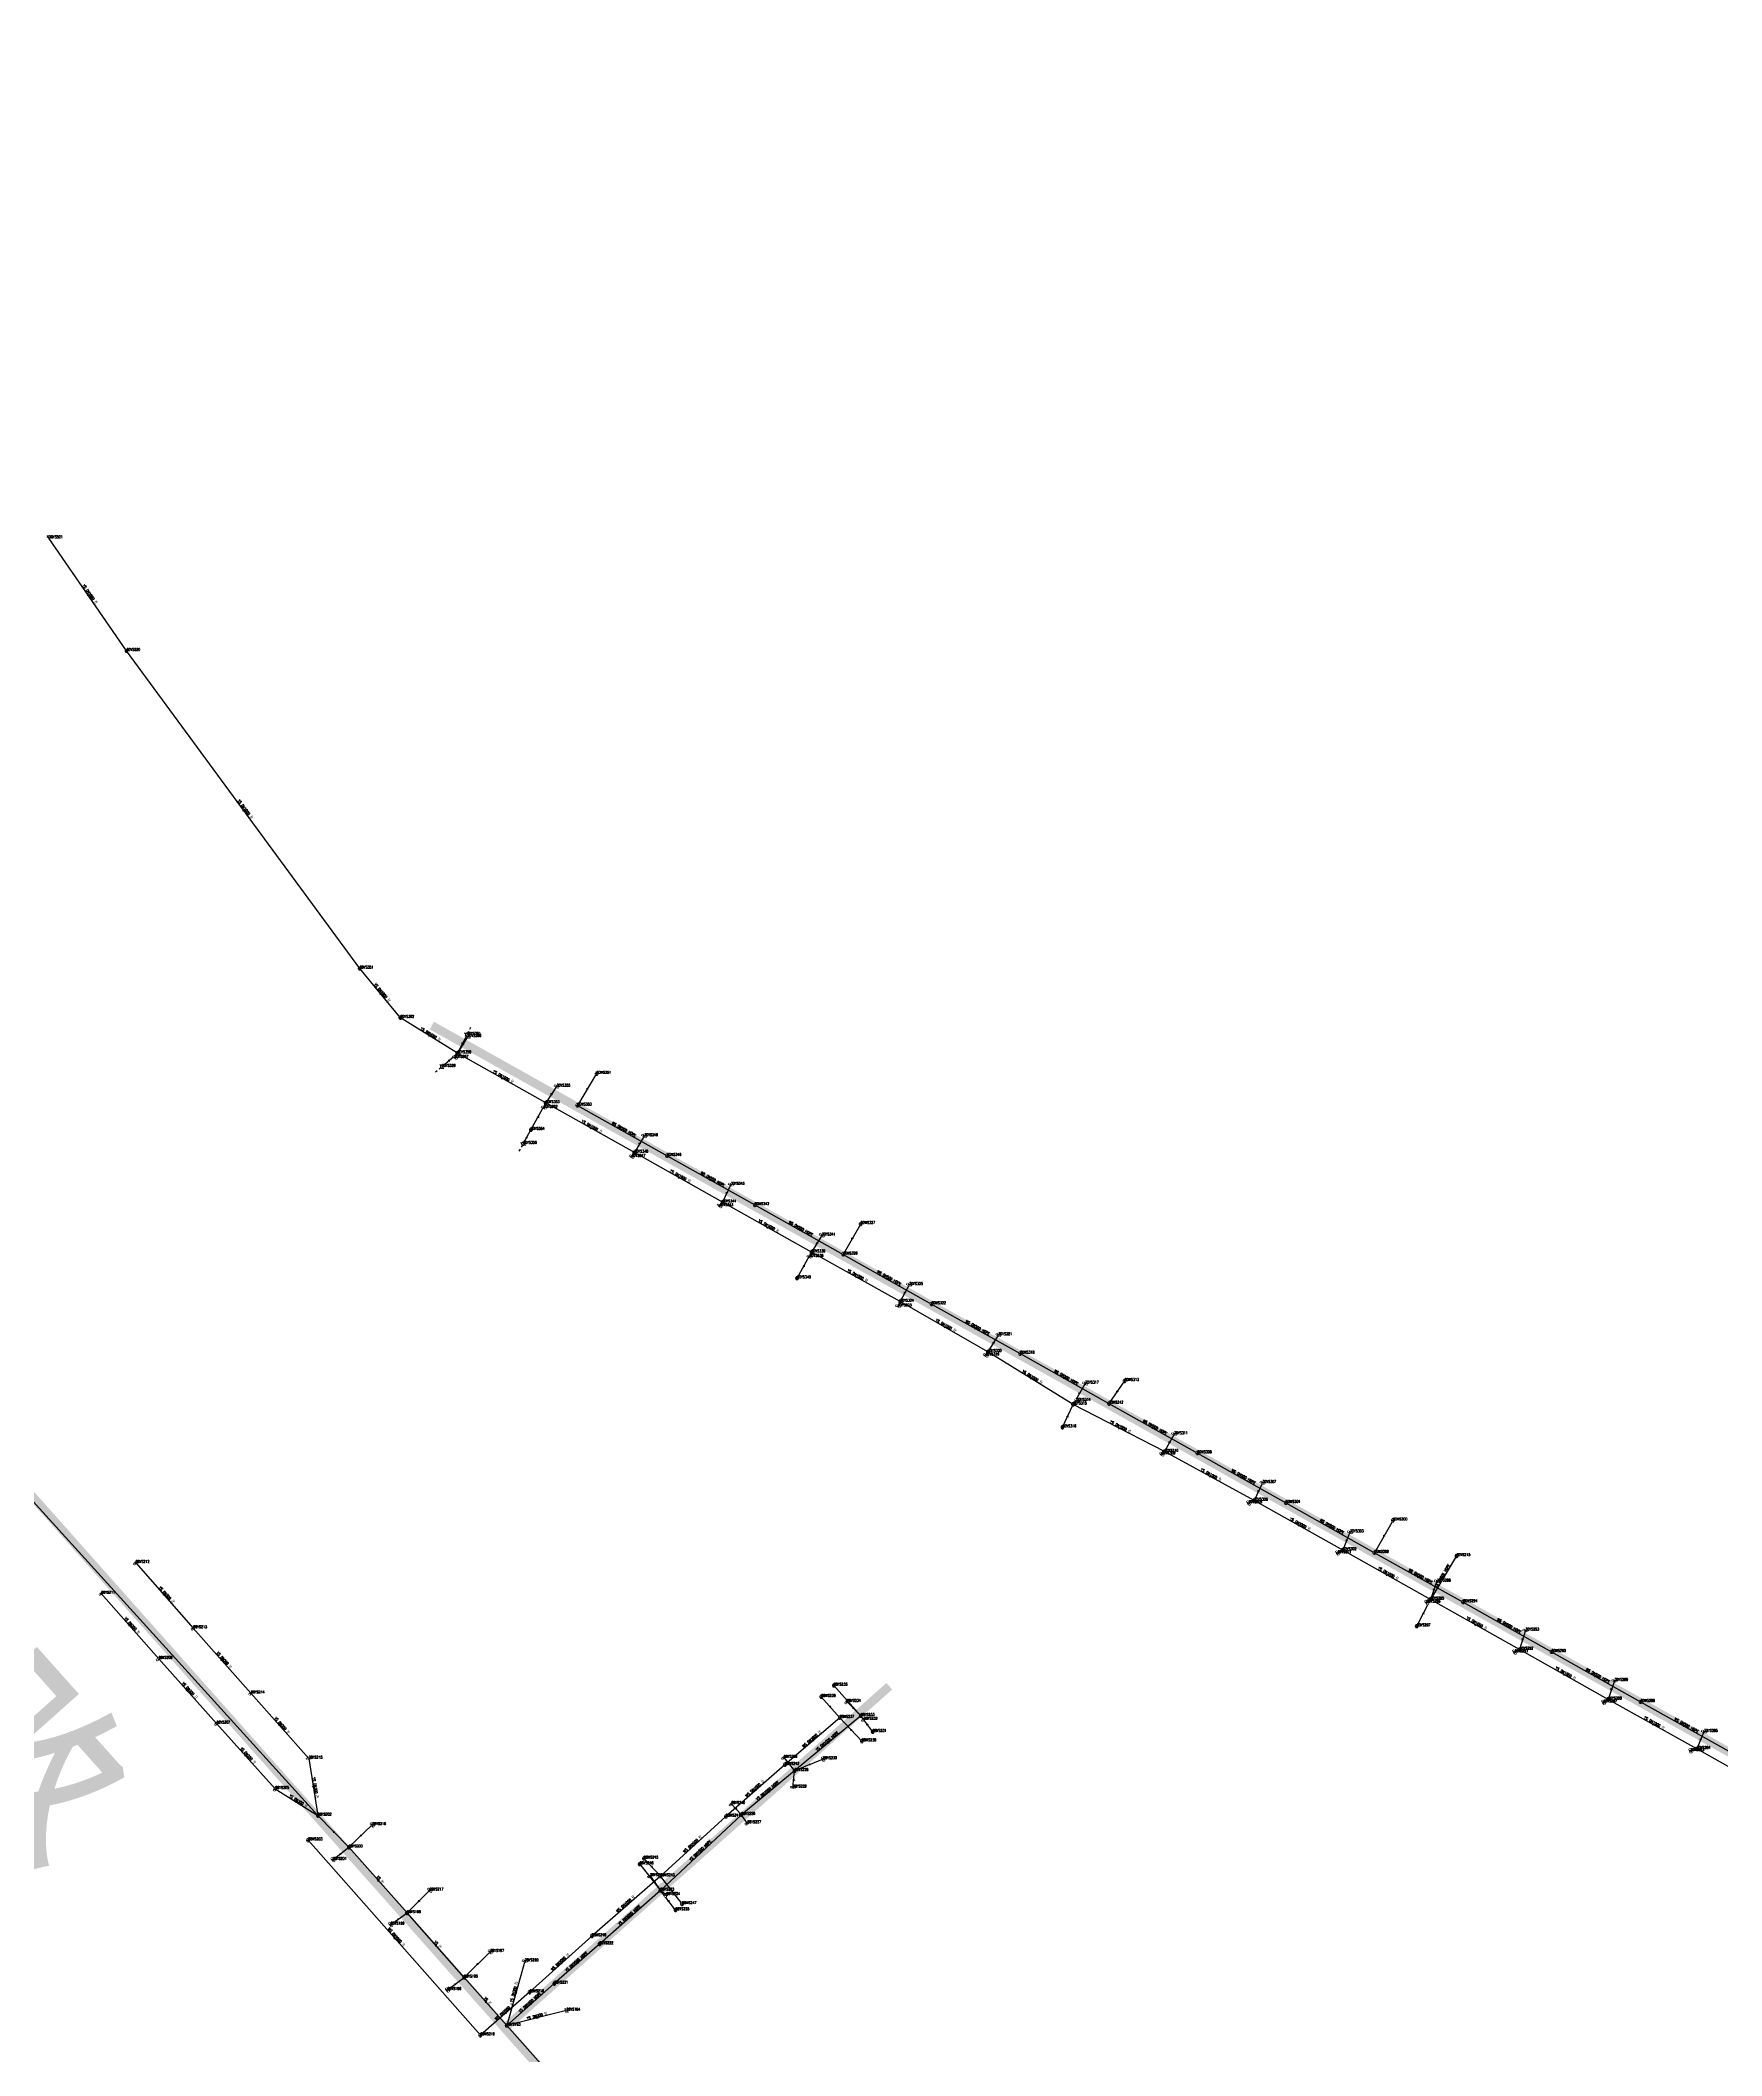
# Model space of a CAD drawing. Extents: x 78813 to 99477, y 2421021 to 2448125.
# Drawn here: x 81143 to 81723, y 2433521 to 2434216 of the extents above; entities that cross this region are included whole.
import ezdxf
from ezdxf.enums import TextEntityAlignment as Align

# ---------------------------------------------------------------- set-up
doc = ezdxf.new("R2010")
doc.units = 0
doc.set_wipeout_variables(frame=1)
doc.layers.get('0').update_dxf_attribs({"linetype": 'CONTINUOUS'})
for name, color, linetype in [('DX_WS', 16, 'CONTINUOUS'), ('DX_YS', 42, 'CONTINUOUS'), ('道路', 5, 'CONTINUOUS')]:
    doc.layers.add(name, color=color, linetype=linetype)
for name, color, linetype, true_color in [('WSLINE', 7, 'CONTINUOUS', 0x7f0000), ('YSANNEXE', 7, 'CONTINUOUS', 0xcc9900), ('YSLINE', 7, 'CONTINUOUS', 0xcc9900)]:
    doc.layers.add(name, color=color, linetype=linetype, true_color=true_color)
doc.layers.add('道路名称', color=7, linetype='CONTINUOUS', lineweight=0)
doc.styles.add('CcNameZT', font='txt.SHX', dxfattribs={"width": 0.8, "bigfont": 'HZTXT.SHX'})
doc.styles.get("Standard").update_dxf_attribs({"font": 'txt.shx', "bigfont": 'hztxt.shx'})
doc.styles.add('宋体0.7', font='', dxfattribs={"width": 0.7})
doc.styles.get('宋体0.7').set_extended_font_data('SimSun')

# ---------------------------------------------------------------- blocks, each defined once
blk = doc.blocks.new('PS污水井')
blk.add_lwpolyline([(1, 0), (1, 0.1), (1, 0.1), (1, 0.2), (1, 0.3), (0.9, 0.3), (0.9, 0.4), (0.9, 0.5), (0.8, 0.5), (0.8, 0.6), (0.8, 0.6), (0.7, 0.7), (0.7, 0.7), (0.6, 0.8), (0.6, 0.8), (0.5, 0.9), (0.4, 0.9), (0.4, 0.9), (0.3, 1), (0.2, 1), (0.2, 1), (0.1, 1), (0, 1), (0, 1), (-0.1, 1), (-0.2, 1), (-0.2, 1), (-0.3, 1), (-0.4, 0.9), (-0.4, 0.9), (-0.5, 0.9), (-0.6, 0.8), (-0.6, 0.8), (-0.7, 0.7), (-0.7, 0.7), (-0.8, 0.6), (-0.8, 0.6), (-0.8, 0.5), (-0.9, 0.5), (-0.9, 0.4), (-0.9, 0.3), (-1, 0.3), (-1, 0.2), (-1, 0.1), (-1, 0.1), (-1, 0), (-1, -0.1), (-1, -0.1), (-1, -0.2), (-1, -0.3), (-0.9, -0.3), (-0.9, -0.4), (-0.9, -0.5), (-0.8, -0.5), (-0.8, -0.6), (-0.8, -0.6), (-0.7, -0.7), (-0.7, -0.7), (-0.6, -0.8), (-0.6, -0.8), (-0.5, -0.9), (-0.4, -0.9), (-0.4, -0.9), (-0.3, -1), (-0.2, -1), (-0.2, -1), (-0.1, -1), (0, -1), (0, -1), (0.1, -1), (0.2, -1), (0.2, -1), (0.3, -1), (0.4, -0.9), (0.4, -0.9), (0.5, -0.9), (0.6, -0.8), (0.6, -0.8), (0.7, -0.7), (0.7, -0.7), (0.8, -0.6), (0.8, -0.6), (0.8, -0.5), (0.9, -0.5), (0.9, -0.4), (0.9, -0.3), (1, -0.3), (1, -0.2), (1, -0.1), (1, 0)], close=True)
blk.add_wipeout([(1, 0), (1, 0.1), (1, 0.1), (1, 0.2), (1, 0.3), (0.9, 0.3), (0.9, 0.4), (0.9, 0.5), (0.8, 0.5), (0.8, 0.6), (0.8, 0.6), (0.7, 0.7), (0.7, 0.7), (0.6, 0.8), (0.6, 0.8), (0.5, 0.9), (0.4, 0.9), (0.4, 0.9), (0.3, 1), (0.2, 1), (0.2, 1), (0.1, 1), (0, 1), (0, 1), (-0.1, 1), (-0.2, 1), (-0.2, 1), (-0.3, 1), (-0.4, 0.9), (-0.4, 0.9), (-0.5, 0.9), (-0.6, 0.8), (-0.6, 0.8), (-0.7, 0.7), (-0.7, 0.7), (-0.8, 0.6), (-0.8, 0.6), (-0.8, 0.5), (-0.9, 0.5), (-0.9, 0.4), (-0.9, 0.3), (-1, 0.3), (-1, 0.2), (-1, 0.1), (-1, 0.1), (-1, 0), (-1, -0.1), (-1, -0.1), (-1, -0.2), (-1, -0.3), (-0.9, -0.3), (-0.9, -0.4), (-0.9, -0.5), (-0.8, -0.5), (-0.8, -0.6), (-0.8, -0.6), (-0.7, -0.7), (-0.7, -0.7), (-0.6, -0.8), (-0.6, -0.8), (-0.5, -0.9), (-0.4, -0.9), (-0.4, -0.9), (-0.3, -1), (-0.2, -1), (-0.2, -1), (-0.1, -1), (0, -1), (0, -1), (0.1, -1), (0.2, -1), (0.2, -1), (0.3, -1), (0.4, -0.9), (0.4, -0.9), (0.5, -0.9), (0.6, -0.8), (0.6, -0.8), (0.7, -0.7), (0.7, -0.7), (0.8, -0.6), (0.8, -0.6), (0.8, -0.5), (0.9, -0.5), (0.9, -0.4), (0.9, -0.3), (1, -0.3), (1, -0.2), (1, -0.1)])
for p, q in [((-1, 0), (0, 0)), ((0, 1), (0, 0)), ((0, 0), (0, -1)), ((0, 0), (1, 0))]:
    blk.add_line(p, q)
blk = doc.blocks.new('LX')
for p, q in [((-0.866, 0.5), (0, 0)), ((0, 0), (-0.866, -0.5))]:
    blk.add_line(p, q)
blk = doc.blocks.new('PS出水口')
for points in [[(0, 0), (2, 0)], [(1.1, -0.9), (2, 0), (1.1, 0.9)]]:
    blk.add_lwpolyline(points)
blk = doc.blocks.new('PS雨水井')
blk.add_lwpolyline([(1, 0), (1, 0.1), (1, 0.1), (1, 0.2), (1, 0.3), (0.9, 0.3), (0.9, 0.4), (0.9, 0.5), (0.8, 0.5), (0.8, 0.6), (0.8, 0.6), (0.7, 0.7), (0.7, 0.7), (0.6, 0.8), (0.6, 0.8), (0.5, 0.9), (0.4, 0.9), (0.4, 0.9), (0.3, 1), (0.2, 1), (0.2, 1), (0.1, 1), (0, 1), (0, 1), (-0.1, 1), (-0.2, 1), (-0.2, 1), (-0.3, 1), (-0.4, 0.9), (-0.4, 0.9), (-0.5, 0.9), (-0.6, 0.8), (-0.6, 0.8), (-0.7, 0.7), (-0.7, 0.7), (-0.8, 0.6), (-0.8, 0.6), (-0.8, 0.5), (-0.9, 0.5), (-0.9, 0.4), (-0.9, 0.3), (-1, 0.3), (-1, 0.2), (-1, 0.1), (-1, 0.1), (-1, 0), (-1, -0.1), (-1, -0.1), (-1, -0.2), (-1, -0.3), (-0.9, -0.3), (-0.9, -0.4), (-0.9, -0.5), (-0.8, -0.5), (-0.8, -0.6), (-0.8, -0.6), (-0.7, -0.7), (-0.7, -0.7), (-0.6, -0.8), (-0.6, -0.8), (-0.5, -0.9), (-0.4, -0.9), (-0.4, -0.9), (-0.3, -1), (-0.2, -1), (-0.2, -1), (-0.1, -1), (0, -1), (0, -1), (0.1, -1), (0.2, -1), (0.2, -1), (0.3, -1), (0.4, -0.9), (0.4, -0.9), (0.5, -0.9), (0.6, -0.8), (0.6, -0.8), (0.7, -0.7), (0.7, -0.7), (0.8, -0.6), (0.8, -0.6), (0.8, -0.5), (0.9, -0.5), (0.9, -0.4), (0.9, -0.3), (1, -0.3), (1, -0.2), (1, -0.1), (1, 0)], close=True)
blk.add_wipeout([(1, 0), (1, 0.1), (1, 0.1), (1, 0.2), (1, 0.3), (0.9, 0.3), (0.9, 0.4), (0.9, 0.5), (0.8, 0.5), (0.8, 0.6), (0.8, 0.6), (0.7, 0.7), (0.7, 0.7), (0.6, 0.8), (0.6, 0.8), (0.5, 0.9), (0.4, 0.9), (0.4, 0.9), (0.3, 1), (0.2, 1), (0.2, 1), (0.1, 1), (0, 1), (0, 1), (-0.1, 1), (-0.2, 1), (-0.2, 1), (-0.3, 1), (-0.4, 0.9), (-0.4, 0.9), (-0.5, 0.9), (-0.6, 0.8), (-0.6, 0.8), (-0.7, 0.7), (-0.7, 0.7), (-0.8, 0.6), (-0.8, 0.6), (-0.8, 0.5), (-0.9, 0.5), (-0.9, 0.4), (-0.9, 0.3), (-1, 0.3), (-1, 0.2), (-1, 0.1), (-1, 0.1), (-1, 0), (-1, -0.1), (-1, -0.1), (-1, -0.2), (-1, -0.3), (-0.9, -0.3), (-0.9, -0.4), (-0.9, -0.5), (-0.8, -0.5), (-0.8, -0.6), (-0.8, -0.6), (-0.7, -0.7), (-0.7, -0.7), (-0.6, -0.8), (-0.6, -0.8), (-0.5, -0.9), (-0.4, -0.9), (-0.4, -0.9), (-0.3, -1), (-0.2, -1), (-0.2, -1), (-0.1, -1), (0, -1), (0, -1), (0.1, -1), (0.2, -1), (0.2, -1), (0.3, -1), (0.4, -0.9), (0.4, -0.9), (0.5, -0.9), (0.6, -0.8), (0.6, -0.8), (0.7, -0.7), (0.7, -0.7), (0.8, -0.6), (0.8, -0.6), (0.8, -0.5), (0.9, -0.5), (0.9, -0.4), (0.9, -0.3), (1, -0.3), (1, -0.2), (1, -0.1)])
for p, q in [((-1, 0), (0, 0)), ((-0.9, 0.5), (0, 0.5)), ((0, 1), (0, 0)), ((0, 0.5), (0.9, 0.5)), ((0, 0), (0, -1)), ((0, 0), (1, 0)), ((-0.9, -0.5), (0, -0.5)), ((0, -0.5), (0.9, -0.5))]:
    blk.add_line(p, q)
blk = doc.blocks.new('PS雨篦')
blk.add_lwpolyline([(-1.5, 0.5), (0, 0.5), (1.5, 0.5), (1.5, -0.5), (0, -0.5), (-1.5, -0.5)], close=True)
blk.add_wipeout([(-1.5, 0.5), (0, 0.5), (1.5, 0.5), (1.5, -0.5), (0, -0.5), (-1.5, -0.5)])
for p, q in [((-0.5, -0.5), (-0.5, 0.5)), ((0.5, -0.5), (0.5, 0.5))]:
    blk.add_line(p, q)
blk = doc.blocks.new('PS预留口')
blk.add_lwpolyline([(4.2, 0), (5.8, 0)])
blk.add_wipeout([(1, 0), (1, 0.1), (1, 0.1), (1, 0.2), (1, 0.3), (0.9, 0.3), (0.9, 0.4), (0.9, 0.5), (0.8, 0.5), (0.8, 0.6), (0.8, 0.6), (0.7, 0.7), (0.7, 0.7), (0.6, 0.8), (0.6, 0.8), (0.5, 0.9), (0.4, 0.9), (0.4, 0.9), (0.3, 1), (0.2, 1), (0.2, 1), (0.1, 1), (0, 1), (0, 1), (-0.1, 1), (-0.2, 1), (-0.2, 1), (-0.3, 1), (-0.4, 0.9), (-0.4, 0.9), (-0.5, 0.9), (-0.6, 0.8), (-0.6, 0.8), (-0.7, 0.7), (-0.7, 0.7), (-0.8, 0.6), (-0.8, 0.6), (-0.8, 0.5), (-0.9, 0.5), (-0.9, 0.4), (-0.9, 0.3), (-1, 0.3), (-1, 0.2), (-1, 0.1), (-1, 0.1), (-1, 0), (-1, -0.1), (-1, -0.1), (-1, -0.2), (-1, -0.3), (-0.9, -0.3), (-0.9, -0.4), (-0.9, -0.5), (-0.8, -0.5), (-0.8, -0.6), (-0.8, -0.6), (-0.7, -0.7), (-0.7, -0.7), (-0.6, -0.8), (-0.6, -0.8), (-0.5, -0.9), (-0.4, -0.9), (-0.4, -0.9), (-0.3, -1), (-0.2, -1), (-0.2, -1), (-0.1, -1), (0, -1), (0, -1), (0.1, -1), (0.2, -1), (0.2, -1), (0.3, -1), (0.4, -0.9), (0.4, -0.9), (0.5, -0.9), (0.6, -0.8), (0.6, -0.8), (0.7, -0.7), (0.7, -0.7), (0.8, -0.6), (0.8, -0.6), (0.8, -0.5), (0.9, -0.5), (0.9, -0.4), (0.9, -0.3), (1, -0.3), (1, -0.2), (1, -0.1)])
blk.add_line((1, 0), (2.6, 0))
blk.add_lwpolyline([(1, 0), (1, 0.1), (1, 0.1), (1, 0.2), (1, 0.3), (0.9, 0.3), (0.9, 0.4), (0.9, 0.5), (0.8, 0.5), (0.8, 0.6), (0.8, 0.6), (0.7, 0.7), (0.7, 0.7), (0.6, 0.8), (0.6, 0.8), (0.5, 0.9), (0.4, 0.9), (0.4, 0.9), (0.3, 1), (0.2, 1), (0.2, 1), (0.1, 1), (0, 1), (0, 1), (-0.1, 1), (-0.2, 1), (-0.2, 1), (-0.3, 1), (-0.4, 0.9), (-0.4, 0.9), (-0.5, 0.9), (-0.6, 0.8), (-0.6, 0.8), (-0.7, 0.7), (-0.7, 0.7), (-0.8, 0.6), (-0.8, 0.6), (-0.8, 0.5), (-0.9, 0.5), (-0.9, 0.4), (-0.9, 0.3), (-1, 0.3), (-1, 0.2), (-1, 0.1), (-1, 0.1), (-1, 0), (-1, -0.1), (-1, -0.1), (-1, -0.2), (-1, -0.3), (-0.9, -0.3), (-0.9, -0.4), (-0.9, -0.5), (-0.8, -0.5), (-0.8, -0.6), (-0.8, -0.6), (-0.7, -0.7), (-0.7, -0.7), (-0.6, -0.8), (-0.6, -0.8), (-0.5, -0.9), (-0.4, -0.9), (-0.4, -0.9), (-0.3, -1), (-0.2, -1), (-0.2, -1), (-0.1, -1), (0, -1), (0, -1), (0.1, -1), (0.2, -1), (0.2, -1), (0.3, -1), (0.4, -0.9), (0.4, -0.9), (0.5, -0.9), (0.6, -0.8), (0.6, -0.8), (0.7, -0.7), (0.7, -0.7), (0.8, -0.6), (0.8, -0.6), (0.8, -0.5), (0.9, -0.5), (0.9, -0.4), (0.9, -0.3), (1, -0.3), (1, -0.2), (1, -0.1), (1, 0)], close=True)
for points in [[(0, 1), (0, 2)], [(0, -2), (0, -1)]]:
    blk.add_lwpolyline(points)

msp = doc.modelspace()

# ---------------------------------------------------------------- linework, layer by layer
at = {"layer": 'WSLINE'}
for p, q in [((81334.82, 2433859.43), (81328.17, 2433848.48)), ((81328.17, 2433848.48), (81359.07, 2433831.15)), ((81359.07, 2433831.15), (81389.33, 2433814.16)), ((81389.33, 2433814.16), (81419.8, 2433797.14)), ((81425.84, 2433807.63), (81419.8, 2433797.14)), ((81419.8, 2433797.14), (81450.25, 2433780)), ((81450.25, 2433780), (81480.78, 2433762.93)), ((81480.78, 2433762.93), (81511.4, 2433745.68)), ((81516.78, 2433753.51), (81511.4, 2433745.68)), ((81511.4, 2433745.68), (81541.88, 2433728.62)), ((81541.88, 2433728.62), (81572.41, 2433711.49)), ((81572.41, 2433711.49), (81602.91, 2433694.28)), ((81609.31, 2433705.45), (81602.91, 2433694.28)), ((81602.91, 2433694.28), (81633.46, 2433677.26)), ((81633.46, 2433677.26), (81663.97, 2433660.09)), ((81663.97, 2433660.09), (81694.63, 2433642.87)), ((81412.26, 2433644.63), (81418.65, 2433637.4)), ((81694.63, 2433642.87), (81725.03, 2433625.85)), ((81418.65, 2433637.4), (81399.72, 2433621.2)), ((81426.22, 2433629.29), (81418.65, 2433637.4)), ((81399.72, 2433621.2), (81379.38, 2433603.33)), ((81379.38, 2433603.33), (81356.78, 2433582.78)), ((81294.75, 2433527.92), (81235.36, 2433595.16)), ((81351.09, 2433588.85), (81356.78, 2433582.78)), ((81356.78, 2433582.78), (81333.19, 2433562.13)), ((81364.25, 2433573.18), (81356.78, 2433582.78)), ((81333.19, 2433562.13), (81311.71, 2433542.75)), ((81311.71, 2433542.75), (81294.75, 2433527.92))]:
    msp.add_line(p, q, dxfattribs=at)
at = {"layer": 'YSLINE'}
for p, q in [((81172.77, 2434005.21), (81146.05, 2434044.05)), ((81253.16, 2433895.69), (81172.77, 2434005.21)), ((81267.18, 2433878.71), (81253.16, 2433895.69)), ((81286.8, 2433866.47), (81267.18, 2433878.71)), ((81290.15, 2433872.88), (81286.8, 2433866.47)), ((81290.32, 2433872.13), (81286.8, 2433866.47)), ((81281.47, 2433861.82), (81286.8, 2433866.47)), ((81285.93, 2433864.94), (81286.8, 2433866.47)), ((81317.28, 2433849.33), (81286.8, 2433866.47)), ((81320.98, 2433855), (81317.28, 2433849.33)), ((81312.15, 2433840.08), (81317.28, 2433849.33)), ((81316.61, 2433847.68), (81317.28, 2433849.33)), ((81309.45, 2433835.26), (81312.15, 2433840.08)), ((81351.21, 2433837.93), (81347.83, 2433832.21)), ((81346.86, 2433830.79), (81347.83, 2433832.21)), ((81238.73, 2433603.65), (81039.62, 2433823.13)), ((81381.09, 2433821.16), (81378.18, 2433815.08)), ((81377.17, 2433813.82), (81378.18, 2433815.08)), ((81412.43, 2433803.69), (81408.87, 2433797.85)), ((81403.88, 2433788.91), (81408.87, 2433797.85)), ((81408.22, 2433796.33), (81408.87, 2433797.85)), ((81442.52, 2433786.59), (81439.43, 2433780.84)), ((81438.68, 2433779.22), (81439.43, 2433780.84)), ((81473.25, 2433769.3), (81469.7, 2433763.5)), ((81468.88, 2433762.28), (81469.7, 2433763.5)), ((81503.15, 2433752.59), (81499.03, 2433745.39)), ((81495.38, 2433737.52), (81499.03, 2433745.39)), ((81500.36, 2433746.66), (81499.03, 2433745.39)), ((81533.84, 2433735.15), (81530.56, 2433729.12)), ((81529.59, 2433728.22), (81530.56, 2433729.12)), ((81564.32, 2433718.34), (81561.4, 2433712.26)), ((81559.49, 2433711.38), (81561.4, 2433712.26)), ((81594.48, 2433701.34), (81591.98, 2433695.19)), ((81590.19, 2433694.16), (81591.98, 2433695.19)), ((81175.94, 2433690.79), (81195.77, 2433668.28)), ((81164.05, 2433680.16), (81183.87, 2433657.74)), ((81617.5, 2433668.94), (81622.19, 2433678.2)), ((81620.9, 2433677.12), (81622.19, 2433678.2)), ((81624.46, 2433684.38), (81622.19, 2433678.2)), ((81195.77, 2433668.28), (81215.64, 2433645.8)), ((81654.94, 2433667.48), (81652.93, 2433660.87)), ((81183.87, 2433657.74), (81203.8, 2433635.39)), ((81651.21, 2433659.97), (81652.93, 2433660.87)), ((81685.62, 2433650.12), (81683.44, 2433643.72)), ((81215.64, 2433645.8), (81235.61, 2433623.29)), ((81681.88, 2433642.7), (81683.44, 2433643.72)), ((81426.89, 2433636.72), (81425.87, 2433638.04)), ((81203.8, 2433635.39), (81224.06, 2433612.85)), ((81716.49, 2433632.55), (81713.99, 2433626.65)), ((81235.61, 2433623.29), (81238.73, 2433603.65)), ((81711.82, 2433625.93), (81713.99, 2433626.65)), ((81744.4, 2433609.48), (81713.99, 2433626.65)), ((81224.06, 2433612.85), (81238.73, 2433603.65)), ((81386.74, 2433601.03), (81384.72, 2433603.93)), ((81257.47, 2433600.41), (81249.44, 2433592.71)), ((81243.92, 2433588.44), (81249.44, 2433592.71)), ((81269.47, 2433570.07), (81249.44, 2433592.71)), ((81277.26, 2433577.87), (81269.47, 2433570.07)), ((81358.8, 2433576.3), (81356.77, 2433577.86)), ((81263.83, 2433566.09), (81269.47, 2433570.07)), ((81289.14, 2433547.85), (81269.47, 2433570.07)), ((81298.15, 2433556.69), (81289.14, 2433547.85)), ((81283.4, 2433543.55), (81289.14, 2433547.85)), ((81324.43, 2433536.43), (81303.84, 2433531.27)), ((81327.31, 2433504.81), (81303.84, 2433531.27))]:
    msp.add_line(p, q, dxfattribs=at)

# ---------------------------------------------------------------- block references
at = {"layer": 'DX_WS', "yscale": 0.5, "zscale": 0.5}
for p, xscale, rotation in [((81331.5, 2433853.96), 0.499999999921607, 238.9234005642224), ((81343.62, 2433839.82), 0.5000000000228176, 330.5966477847776), ((81374.2, 2433822.65), 0.5000000000228176, 330.5966477847776), ((81404.57, 2433805.65), 0.5000000000228176, 330.5966477847776), ((81422.82, 2433802.38), 0.5000000000443101, 240.0693161619833), ((81435.02, 2433788.57), 0.5000000000228176, 330.5966477847776), ((81465.51, 2433771.47), 0.5000000000228176, 330.5966477847776), ((81496.09, 2433754.3), 0.5000000000228176, 330.5966477847776), ((81526.64, 2433737.15), 0.5000000000228176, 330.5966477847776), ((81557.15, 2433720.06), 0.5000000000228176, 330.5966477847776), ((81587.66, 2433702.89), 0.5000000000228176, 330.5966477847776), ((81606.11, 2433699.86), 0.5000000000443101, 240.0693161619833), ((81618.18, 2433685.77), 0.5000000000228176, 330.5966477847776), ((81648.71, 2433668.67), 0.5000000000228176, 330.5966477847776), ((81679.3, 2433651.48), 0.5000000000228176, 330.5966477847776), ((81409.18, 2433629.3), 0.4999999998764285, 220.5887511085065), ((81709.83, 2433634.36), 0.5000000000228176, 330.5966477847776), ((81389.55, 2433612.27), 0.5000000000164332, 221.1617089229225), ((81368.08, 2433593.06), 0.4999999999172562, 222.3076245014291), ((81360.52, 2433577.98), 0.5000000000862933, 127.7695883071966), ((81344.99, 2433572.46), 0.5000000000164332, 221.1617089229225), ((81265.06, 2433561.54), 0.4999999998822632, 131.207335097775), ((81322.45, 2433552.44), 0.4999999999172562, 222.3076245014291), ((81303.23, 2433535.33), 0.5000000000164332, 221.1617089229225)]:
    msp.add_blockref('LX', p, dxfattribs=dict(at, xscale=xscale, rotation=rotation))
at = {"layer": 'DX_YS', "xscale": 0.5000000000265901, "yscale": 0.5, "zscale": 0.5, "rotation": 124.5288047652653}
msp.add_blockref('PS出水口', (81146.05, 2434044.05, -0.05), dxfattribs=at)
at = {"layer": 'YSANNEXE', "yscale": 0.5, "zscale": 0.5}
for p, xscale, rotation in [((81159.41, 2434024.63), 0.5000000001079159, 124.3318415358589), ((81212.97, 2433950.45), 0.4999999998725446, 126.0507149390629), ((81260.17, 2433887.2), 0.4999999999982234, 129.4884616988445), ((81276.99, 2433872.59), 0.5000000000074893, 147.8231111431855), ((81302.04, 2433857.9), 0.4999999999104384, 150.687900137112), ((81332.55, 2433840.77), 0.4999999999104384, 150.687900137112), ((81363, 2433823.65), 0.4999999999104384, 150.687900137112), ((81393.52, 2433806.47), 0.4999999999104384, 150.687900137112), ((81424.15, 2433789.34), 0.4999999999104384, 150.687900137112), ((81454.56, 2433772.17), 0.5000000000581442, 150.1149423128738), ((81484.36, 2433754.44), 0.499999999923483, 148.396068952295), ((81514.79, 2433737.25), 0.5000000000921184, 152.9797312799838), ((81545.98, 2433720.69), 0.5000000000767706, 151.2608578973531), ((81576.69, 2433703.72), 0.4999999999104384, 150.687900137112), ((81607.09, 2433686.69), 0.4999999999104384, 150.687900137112), ((81185.85, 2433679.54), 0.4999999999667166, 311.1160827600074), ((81173.96, 2433668.95), 0.5000000001740614, 311.6890405344745), ((81637.56, 2433669.53), 0.4999999999104384, 150.687900137112), ((81205.71, 2433657.04), 0.5000000001740614, 311.6890405344745), ((81668.19, 2433652.3), 0.4999999999104384, 150.687900137112), ((81193.84, 2433646.56), 0.5000000001740614, 311.6890405344745), ((81225.62, 2433634.54), 0.5000000001740614, 311.6890405344745), ((81414.47, 2433628.55), 0.4999999999623967, 220.015793325307), ((81698.72, 2433635.18), 0.4999999999104384, 150.687900137112), ((81213.93, 2433624.12), 0.5000000001740614, 311.6890405344745), ((81407.97, 2433621.1), 0.4999999999349082, 202.2541016611084), ((81231.39, 2433608.25), 0.5000000001151351, 327.7318587926563), ((81237.17, 2433613.47), 0.4999999997878543, 279.0304462330674), ((81393.89, 2433611.5), 0.500000000011632, 219.4428355378872), ((81244.08, 2433598.18), 0.5000000001510304, 134.6450818393257), ((81370.75, 2433590.89), 0.5000000001499065, 222.8805823236734), ((81259.45, 2433581.39), 0.5000000001075615, 131.780292868972), ((81346.3, 2433568.61), 0.5000000000164332, 221.1617089229225), ((81279.3, 2433558.96), 0.5000000001075615, 131.780292868972), ((81328.03, 2433552.56), 0.5000000000164332, 221.1617089229225), ((81296.49, 2433539.56), 0.5000000001075615, 131.780292868972), ((81306.94, 2433542.36), 0.4999999999334011, 254.3932610367242), ((81314.14, 2433533.85), 0.4999999999692993, 194.2326925326172)]:
    msp.add_blockref('LX', p, dxfattribs=dict(at, xscale=xscale, rotation=rotation))

# ---------------------------------------------------------------- texts
at = {"layer": 'DX_WS', "style": 'CcNameZT', "width": 0.8}
for s, rotation, p in [(' WS DN500 HDPE', 330.7077, (81343.74, 2433840.03, 0.7)), (' WS DN500 HDPE', 330.68981, (81374.32, 2433822.87, 0.64)), (' WS DN500 HDPE', 330.81448, (81404.69, 2433805.87, 0.63)), (' WS DN500 HDPE', 330.62875, (81435.15, 2433788.79, 0.55)), (' WS DN500 HDPE', 330.78295, (81465.64, 2433771.68, 0.49)), (' WS DN500 HDPE', 330.6053, (81496.21, 2433754.52, 0.43)), (' WS DN500 HDPE', 330.77189, (81526.77, 2433737.37, 0.48)), (' WS DN500 HDPE', 330.70243, (81557.27, 2433720.28, 0.43)), (' WS DN500 HDPE', 330.56045, (81587.78, 2433703.1, 0.42)), (' WS DN500 HDPE', 330.87201, (81618.31, 2433685.99, 0.41)), (' WS DN500 HDPE', 330.63707, (81648.84, 2433668.89, 0.34)), (' WS DN500 HDPE', 330.68316, (81679.43, 2433651.7, 0.3)), (' WS DN500 HDPE', 330.75754, (81709.96, 2433634.58, 0.29)), (' WS DN1000 砼', 40.56115, (81409.02, 2433629.49, -0.08)), (' WS DN1000 砼', 41.30302, (81389.39, 2433612.45, -0.2)), (' WS DN1000 砼', 42.2776, (81367.91, 2433593.24, -0.1)), (' WS DN1000 砼', 41.19899, (81344.82, 2433572.65, -0.14)), (' WS DN1000 砼', 311.45088, (81265.24, 2433561.7, -0.35)), (' WS DN1000 砼', 42.04844, (81322.28, 2433552.63, -0.57)), (' WS DN1000 砼', 41.19262, (81303.06, 2433535.52, -0.28))]:
    msp.add_text(s, height=0.9, rotation=rotation, dxfattribs=at).set_placement(p, align=Align.CENTER)
at = {"layer": 'DX_YS', "width": 0.8}
msp.add_text('30YS521', height=0.9, dxfattribs=at).set_placement((81146.05, 2434044.05, -0.05))
at = {"layer": 'DX_YS', "style": 'CcNameZT', "width": 0.8}
for s, rotation, p in [(' YS DN1000 砼', 304.5288, (81159.62, 2434024.77, 0.36)), (' YS DN1000 砼', 306.27839, (81213.17, 2433950.6, 0.22)), (' YS DN1000 砼', 309.55635, (81260.37, 2433887.36, 0.33)), (' YS DN1000 砼', 328.04164, (81277.12, 2433872.8, 0.65)), (' YS DN1000 砼', 330.64144, (81302.16, 2433858.12, 0.58)), (' YS DN1000 砼', 330.73387, (81332.67, 2433840.99, 0.58)), (' YS DN1000 砼', 330.56487, (81363.13, 2433823.86, 0.66)), (' YS DN1000 砼', 330.6888, (81393.65, 2433806.68, 0.62)), (' YS DN1000 砼', 330.89782, (81424.27, 2433789.56, 0.67)), (' YS DN1000 砼', 330.19155, (81454.69, 2433772.39, 0.64)), (' YS DN1000 砼', 328.3019, (81484.49, 2433754.66, 0.67)), (' YS DN1000 砼', 332.71496, (81514.91, 2433737.48, 0.86)), (' YS DN1000 砼', 331.33385, (81546.1, 2433720.91, 0.82)), (' YS DN1000 砼', 330.82259, (81576.81, 2433703.94, 0.94)), (' YS DN1000 砼', 330.65431, (81607.21, 2433686.91, 0.94)), (' YS DN300 砼', 311.37673, (81186.04, 2433679.7, 5.88)), (' YS DN300 砼', 311.47848, (81174.15, 2433669.11, 5.51)), (' YS DN1000 砼', 330.58404, (81637.68, 2433669.75, 0.93)), (' YS DN300 砼', 311.47512, (81205.89, 2433657.21, 5.03)), (' YS DN1000 砼', 330.66686, (81668.31, 2433652.51, 1.01)), (' YS DN300 砼', 311.71631, (81194.02, 2433646.73, 4.76)), (' YS DN300 砼', 311.56601, (81225.81, 2433634.71, 4.49)), (' YS DN1000 砼', 330.79768, (81698.84, 2433635.4, 1.01)), (' YS DN300 砼', 311.95375, (81214.11, 2433624.29, 4.01)), (' YS DN300 砼', 279.0246, (81237.41, 2433613.51, 3.57)), (' YS DN1000 HDPE', 39.53285, (81393.74, 2433611.69, 0.6)), (' YS DN1000 HDPE', 43.00578, (81370.58, 2433591.08, 0.6)), (' YS 砼', 311.50035, (81259.64, 2433581.55, 0.59)), (' YS DN1000 HDPE', 41.4404, (81346.14, 2433568.8, 0.72)), (' YS 砼', 311.52739, (81279.49, 2433559.13, 0.6)), (' YS DN1000 HDPE', 41.1396, (81327.87, 2433552.74, 0.48)), (' YS DN300 砼', 74.38623, (81306.7, 2433542.42, 2.07)), (' YS 砼', 311.55776, (81296.68, 2433539.73, 0.6)), (' YS DN300 砼', 14.05916, (81314.08, 2433534.09, 2.09))]:
    msp.add_text(s, height=0.9, rotation=rotation, dxfattribs=at).set_placement(p, align=Align.CENTER)

# ---------------------------------------------------------------- next in the draw order: block references
at = {"layer": 'DX_WS', "xscale": 0.5, "yscale": 0.5, "zscale": 0.5}
for p in [(81334.82, 2433859.43, 0.67), (81328.17, 2433848.48, 0.7), (81359.07, 2433831.15, 0.64), (81389.33, 2433814.16, 0.63), (81425.84, 2433807.63, 0.61), (81419.8, 2433797.14, 0.55), (81450.25, 2433780, 0.49), (81480.78, 2433762.93, 0.43), (81516.78, 2433753.51, 0.35), (81511.4, 2433745.68, 0.48), (81541.88, 2433728.62, 0.43), (81572.41, 2433711.49, 0.42), (81609.31, 2433705.45, 0.44), (81602.91, 2433694.28, 0.41), (81633.46, 2433677.26, 0.34), (81663.97, 2433660.09, 0.31), (81412.26, 2433644.63, 0.34), (81694.63, 2433642.87, 0.29), (81418.65, 2433637.4, -0.08), (81426.22, 2433629.29, 0.46), (81399.72, 2433621.2, -0.2), (81379.38, 2433603.33, -0.1), (81235.36, 2433595.16, -0.64), (81351.09, 2433588.85, -0.07), (81356.78, 2433582.78, -0.14), (81364.25, 2433573.18, -0.19), (81333.19, 2433562.13, -0.57), (81311.71, 2433542.75, -0.28), (81294.75, 2433527.92, -0.35)]:
    msp.add_blockref('PS污水井', p, dxfattribs=at)
at = {"layer": 'DX_YS', "xscale": 0.5, "yscale": 0.5, "zscale": 0.5}
for p in [(81172.77, 2434005.21, 0.36), (81253.16, 2433895.69, 0.22), (81267.18, 2433878.71, 0.33), (81286.8, 2433866.47, 0.65), (81403.88, 2433788.91, 1.21), (81617.5, 2433668.94, 1.18), (81269.47, 2433570.07, 0.59)]:
    msp.add_blockref('PS雨水井', p, dxfattribs=at)
at = {"layer": 'DX_YS', "yscale": 0.5, "zscale": 0.5}
for name, p, xscale, rotation in [('PS雨篦', (81290.32, 2433872.13, 2.38), 0.4999999998837298, 148.1423142161396), ('PS雨篦', (81320.98, 2433855, 2.37), 0.4999999999499201, 146.8214883490886), ('PS预留口', (81309.45, 2433835.26, 0.75), 0.5000000000846585, 240.7048912981081), ('PS雨篦', (81175.94, 2433690.79, 5.88), 0.4999999999520918, 221.3767408918087), ('PS雨篦', (81164.05, 2433680.16, 5.51), 0.5000000000543612, 221.4784842512937), ('PS雨篦', (81195.77, 2433668.28, 5.03), 0.4999999999128865, 221.4751256732012), ('PS雨篦', (81183.87, 2433657.74, 4.76), 0.5000000001074906, 221.7163148517965), ('PS雨篦', (81215.64, 2433645.8, 4.48), 0.5000000000080719, 221.5660202068921), ('PS雨篦', (81203.8, 2433635.39, 4.01), 0.4999999999401677, 221.9537583858826), ('PS雨篦', (81235.61, 2433623.29, 3.57), 0.5000000000037882, 189.0246075840714), ('PS雨篦', (81224.06, 2433612.85, 3.21), 0.4999999998175267, 237.8873155276182), ('PS雨篦', (81257.47, 2433600.41, 2.13), 0.5000000000766022, 133.8420050160487), ('PS雨篦', (81243.92, 2433588.44, 2.04), 0.4999999999177148, 307.6596925728489), ('PS雨篦', (81277.26, 2433577.87, 1.96), 0.5000000000283513, 135.0367516144117), ('PS雨篦', (81263.83, 2433566.09, 1.93), 0.4999999999733649, 305.2722561220377), ('PS雨篦', (81298.15, 2433556.69, 2.04), 0.5000000001325362, 134.4637006894723), ('PS雨篦', (81283.4, 2433543.55, 2.13), 0.5000000000751705, 306.8507276923871), ('PS雨篦', (81324.43, 2433536.43, 2.09), 0.4999999998325307, 104.0591586402294)]:
    msp.add_blockref(name, p, dxfattribs=dict(at, xscale=xscale, rotation=rotation))

# ---------------------------------------------------------------- next in the draw order: linework, layer by layer
at = {"layer": 'YSLINE'}
for p, q in [((81347.83, 2433832.21), (81317.28, 2433849.33)), ((81378.18, 2433815.08), (81347.83, 2433832.21)), ((81408.87, 2433797.85), (81378.18, 2433815.08)), ((81439.43, 2433780.84), (81408.87, 2433797.85)), ((81469.7, 2433763.5), (81439.43, 2433780.84)), ((81499.03, 2433745.39), (81469.7, 2433763.5)), ((81530.56, 2433729.12), (81499.03, 2433745.39)), ((81561.4, 2433712.26), (81530.56, 2433729.12)), ((81591.98, 2433695.19), (81561.4, 2433712.26)), ((81622.19, 2433678.2), (81591.98, 2433695.19)), ((81631.22, 2433693.15), (81622.19, 2433678.2)), ((81652.93, 2433660.87), (81622.19, 2433678.2)), ((81683.44, 2433643.72), (81652.93, 2433660.87)), ((81416.57, 2433648.49), (81425.87, 2433638.04)), ((81421.12, 2433642.88), (81425.87, 2433638.04)), ((81713.99, 2433626.65), (81683.44, 2433643.72)), ((81425.87, 2433638.04), (81403.06, 2433619.06)), ((81429.99, 2433632.53), (81425.87, 2433638.04)), ((81399.28, 2433623.63), (81403.06, 2433619.06)), ((81412.88, 2433623.12), (81403.06, 2433619.06)), ((81403.06, 2433619.06), (81384.72, 2433603.93)), ((81402.48, 2433613.38), (81403.06, 2433619.06)), ((81249.44, 2433592.71), (81238.73, 2433603.65)), ((81384.72, 2433603.93), (81356.77, 2433577.86)), ((81381.24, 2433607.68), (81384.72, 2433603.93)), ((81349.66, 2433586.91), (81356.77, 2433577.86)), ((81353.24, 2433582.83), (81356.77, 2433577.86)), ((81356.77, 2433577.86), (81335.83, 2433559.37)), ((81362.04, 2433571.09), (81356.77, 2433577.86)), ((81310.04, 2433553.44), (81303.84, 2433531.27)), ((81335.83, 2433559.37), (81320.23, 2433545.74)), ((81303.84, 2433531.27), (81289.14, 2433547.85)), ((81320.23, 2433545.74), (81303.84, 2433531.27))]:
    msp.add_line(p, q, dxfattribs=at)

# ---------------------------------------------------------------- next in the draw order: block references
at = {"layer": 'DX_WS', "yscale": 0.5, "zscale": 0.5}
for p, xscale, rotation in [((81514.09, 2433749.59), 0.4999999998141109, 235.4856537845404), ((81415.46, 2433641.02), 0.5000000001740614, 311.6890405344745), ((81422.44, 2433633.35), 0.4999999998945014, 132.9262084811088), ((81353.94, 2433585.82), 0.4999999999174108, 313.4079139450869)]:
    msp.add_blockref('LX', p, dxfattribs=dict(at, xscale=xscale, rotation=rotation))
at = {"layer": 'DX_YS', "yscale": 0.5, "zscale": 0.5}
for name, p, xscale, rotation in [('PS预留口', (81290.15, 2433872.88, 1.17), 0.5000000001728605, 62.36137659906848), ('PS雨篦', (81285.93, 2433864.94, 2.42), 0.5000000000567846, 330.4320686659006)]:
    msp.add_blockref(name, p, dxfattribs=dict(at, xscale=xscale, rotation=rotation))
at = {"layer": 'DX_YS', "xscale": 0.5, "yscale": 0.5, "zscale": 0.5}
msp.add_blockref('PS雨水井', (81312.15, 2433840.08, 0.75), dxfattribs=at)
at = {"layer": 'YSANNEXE', "yscale": 0.5, "zscale": 0.5}
for p, xscale, rotation in [((81273.36, 2433573.97), 0.5000000001441505, 225.1724135036378), ((81266.65, 2433568.08), 0.4999999999741467, 35.52338329475418), ((81293.64, 2433552.27), 0.500000000074041, 224.5994556996546), ((81312.04, 2433538.51), 0.500000000053506, 221.734666722504)]:
    msp.add_blockref('LX', p, dxfattribs=dict(at, xscale=xscale, rotation=rotation))

# ---------------------------------------------------------------- next in the draw order: texts
at = {"layer": 'DX_WS', "style": 'CcNameZT', "width": 0.8}
for s, p in [('30WS351', (81334.82, 2433859.43, 0.67)), ('30WS350', (81328.17, 2433848.48, 0.7)), ('30WS346', (81359.07, 2433831.15, 0.64)), ('30WS342', (81389.33, 2433814.16, 0.63)), ('30WS327', (81425.84, 2433807.63, 0.61)), ('30WS326', (81419.8, 2433797.14, 0.55)), ('30WS322', (81450.25, 2433780, 0.49)), ('30WS318', (81480.78, 2433762.93, 0.43)), ('30WS313', (81516.78, 2433753.51, 0.35)), ('30WS312', (81511.4, 2433745.68, 0.48)), ('30WS308', (81541.88, 2433728.62, 0.43)), ('30WS304', (81572.41, 2433711.49, 0.42)), ('30WS300', (81609.31, 2433705.45, 0.44)), ('30WS299', (81602.91, 2433694.28, 0.41)), ('30WS294', (81633.46, 2433677.26, 0.34)), ('30WS290', (81663.97, 2433660.09, 0.31)), ('28WS236', (81412.26, 2433644.63, 0.34)), ('30WS286', (81694.63, 2433642.87, 0.29)), ('28WS237', (81418.65, 2433637.4, -0.08)), ('28WS238', (81426.22, 2433629.29, 0.46)), ('28WS242', (81399.72, 2433621.2, -0.2)), ('28WS241', (81379.38, 2433603.33, -0.1)), ('28WS203', (81235.36, 2433595.16, -0.64)), ('28WS245', (81351.09, 2433588.85, -0.07)), ('28WS243', (81356.78, 2433582.78, -0.14)), ('28WS247', (81364.25, 2433573.18, -0.19)), ('28WS248', (81333.19, 2433562.13, -0.57)), ('28WS218', (81311.71, 2433542.75, -0.28)), ('28WS219', (81294.75, 2433527.92, -0.35))]:
    msp.add_text(s, height=0.9, dxfattribs=at).set_placement(p)
at = {"layer": 'DX_YS', "width": 0.8}
for s, p in [('30YS520', (81172.77, 2434005.21, 0.36)), ('30YS351', (81253.16, 2433895.69, 0.22)), ('30YS362', (81267.18, 2433878.71, 0.33)), ('30YS355', (81320.98, 2433855, 2.37)), ('30YS340', (81403.88, 2433788.91, 1.21)), ('28YS212', (81175.94, 2433690.79, 5.88)), ('28YS211', (81164.05, 2433680.16, 5.51)), ('28YS213', (81195.77, 2433668.28, 5.03)), ('30YS297', (81617.5, 2433668.94, 1.18)), ('28YS209', (81183.87, 2433657.74, 4.76)), ('28YS214', (81215.64, 2433645.8, 4.48)), ('28YS207', (81203.8, 2433635.39, 4.01)), ('28YS215', (81235.61, 2433623.29, 3.57)), ('28YS205', (81224.06, 2433612.85, 3.21)), ('28YS216', (81257.47, 2433600.41, 2.13)), ('28YS217', (81277.26, 2433577.87, 1.96)), ('28YS199', (81263.83, 2433566.09, 1.93)), ('28YS198', (81269.47, 2433570.07, 0.59)), ('28YS197', (81298.15, 2433556.69, 2.04)), ('28YS194', (81324.43, 2433536.43, 2.09))]:
    msp.add_text(s, height=0.9, dxfattribs=at).set_placement(p)
at = {"layer": 'DX_YS', "style": 'CcNameZT', "width": 0.8}
msp.add_text(' YS DN1000 HDPE', height=0.9, rotation=41.44921, dxfattribs=at).set_placement((81311.87, 2433538.69, 0.77), align=Align.CENTER)
at = {"layer": '道路名称', "style": '宋体0.7', "width": 0.7}
msp.add_text('海工一路', height=70, rotation=311.75669, dxfattribs=at).set_placement((80973.67, 2433788.36), align=Align.MIDDLE_LEFT)

# ---------------------------------------------------------------- next in the draw order: block references
at = {"layer": 'DX_YS', "yscale": 0.5, "zscale": 0.5}
for name, p, xscale, rotation in [('PS预留口', (81281.47, 2433861.82, 1.25), 0.5000000000311569, 221.0914557117512), ('PS雨篦', (81351.21, 2433837.93, 2.33), 0.5000000000861712, 149.4076066355225), ('PS雨篦', (81381.09, 2433821.16, 2.32), 0.4999999999278098, 154.4230367904742), ('PS雨篦', (81412.43, 2433803.69, 2.39), 0.4999999999624317, 148.6713071385127), ('PS雨篦', (81442.52, 2433786.59, 2.24), 0.5000000000247058, 151.7545346729205), ('PS雨篦', (81473.25, 2433769.3, 2.32), 0.5000000000015526, 148.5061567161453), ('PS雨篦', (81503.15, 2433752.59, 2.38), 0.4999999998961439, 150.2474128433473), ('PS雨篦', (81533.84, 2433735.15, 2.45), 0.5000000000628877, 151.4362008255047), ('PS雨篦', (81564.32, 2433718.34, 2.38), 0.4999999999110163, 154.3470434034613), ('PS雨篦', (81594.48, 2433701.34, 2.45), 0.4999999999511378, 157.9327484723355), ('PS雨篦', (81624.46, 2433684.38, 2.41), 0.5000000000714165, 159.8190044899444), ('PS雨篦', (81654.94, 2433667.48, 2.37), 0.4999999999719013, 163.1093841039887), ('PS雨篦', (81685.62, 2433650.12, 2.41), 0.500000000047465, 161.2004563243616), ('PS雨篦', (81421.12, 2433642.88, 2.1), 0.4999999998826815, 224.4142717587346), ('PS雨篦', (81716.49, 2433632.55, 2.4), 0.5000000000891704, 157.0970119587566), ('PS雨篦', (81412.88, 2433623.12, 2.15), 0.4999999999169986, 112.4643145603323), ('PS雨篦', (81402.48, 2433613.38, 2.17), 0.4999999999772359, 354.0818180060943), ('PS雨篦', (81353.24, 2433582.83, 2.14), 0.5000000000463936, 215.3958028293084), ('PS雨篦', (81310.04, 2433553.44, 2.07), 0.5000000000298511, 164.3862266013969)]:
    msp.add_blockref(name, p, dxfattribs=dict(at, xscale=xscale, rotation=rotation))
at = {"layer": 'DX_YS', "xscale": 0.5, "yscale": 0.5, "zscale": 0.5}
for p in [(81317.28, 2433849.33, 0.58), (81347.83, 2433832.21, 0.58), (81378.18, 2433815.08, 0.66), (81408.87, 2433797.85, 0.62), (81439.43, 2433780.84, 0.67), (81469.7, 2433763.5, 0.64), (81499.03, 2433745.39, 0.67), (81495.38, 2433737.52, 1.27), (81530.56, 2433729.12, 0.86), (81561.4, 2433712.26, 0.82), (81591.98, 2433695.19, 0.94), (81631.22, 2433693.15, 1.24), (81622.19, 2433678.2, 0.94), (81652.93, 2433660.87, 0.93), (81416.57, 2433648.49, 1.1), (81683.44, 2433643.72, 1.01), (81425.87, 2433638.04, 0.58), (81429.99, 2433632.53, 1.07), (81713.99, 2433626.65, 1.01), (81403.06, 2433619.06, 0.6), (81238.73, 2433603.65, 0.81), (81384.72, 2433603.93, 0.6), (81249.44, 2433592.71, 0.62), (81356.77, 2433577.86, 0.72), (81362.04, 2433571.09, 1.31), (81335.83, 2433559.37, 0.48), (81289.14, 2433547.85, 0.6), (81320.23, 2433545.74, 0.77), (81303.84, 2433531.27, 0.6)]:
    msp.add_blockref('PS雨水井', p, dxfattribs=at)
at = {"layer": 'YSANNEXE', "yscale": 0.5, "zscale": 0.5}
for p, xscale, rotation in [((81288.48, 2433869.68), 0.5000000001620092, 242.3611473509498), ((81288.56, 2433869.3), 0.4999999999019759, 238.350442767909), ((81310.8, 2433837.67), 0.5000000000844603, 60.7335262895725)]:
    msp.add_blockref('LX', p, dxfattribs=dict(at, xscale=xscale, rotation=rotation))

# ---------------------------------------------------------------- next in the draw order: texts
at = {"layer": 'DX_YS', "width": 0.8}
for s, p in [('30YS361', (81290.15, 2433872.88, 1.17)), ('30YS360', (81290.32, 2433872.13, 2.38)), ('30YS357', (81285.93, 2433864.94, 2.42)), ('30YS358', (81286.8, 2433866.47, 0.65)), ('30YS354', (81312.15, 2433840.08, 0.75)), ('30YS356', (81309.45, 2433835.26, 0.75))]:
    msp.add_text(s, height=0.9, dxfattribs=at).set_placement(p)

# ---------------------------------------------------------------- next in the draw order: block references
at = {"layer": 'DX_YS', "yscale": 0.5, "zscale": 0.5}
for p, xscale, rotation in [((81316.61, 2433847.68, 2.37), 0.4999999999870721, 338.0312516959783), ((81346.86, 2433830.79, 2.37), 0.4999999998726155, 325.6630721458836), ((81377.17, 2433813.82, 2.36), 0.4999999999005365, 321.4290998921092), ((81408.22, 2433796.33, 2.36), 0.5000000000817951, 336.8150588985155), ((81438.68, 2433779.22, 2.34), 0.5000000000315253, 335.0412197344991), ((81468.88, 2433762.28, 2.29), 0.4999999998900116, 326.1695019429177), ((81500.36, 2433746.66, 2.49), 0.4999999999796036, 133.8353440484186), ((81529.59, 2433728.22, 2.32), 0.4999999998383586, 312.9174347252181), ((81559.49, 2433711.38, 2.28), 0.5000000000071061, 294.9295197436476), ((81590.19, 2433694.16, 2.37), 0.500000000020614, 299.8928876088952), ((81620.9, 2433677.12, 2.35), 0.5000000001561605, 309.7401301083218), ((81651.21, 2433659.97, 2.25), 0.4999999999214896, 297.6198600462405), ((81681.88, 2433642.7, 2.28), 0.5000000001063244, 303.009728063318), ((81426.89, 2433636.72, 2.18), 0.5000000000243947, 37.69177714124122), ((81399.28, 2433623.63, 2.25), 0.5000000001131085, 219.6150518684019), ((81711.82, 2433625.93, 2.28), 0.500000000160927, 288.118837378876), ((81381.24, 2433607.68, 2.19), 0.4999999999508158, 222.9503556347572), ((81386.74, 2433601.03, 2.2), 0.499999999980237, 34.76080790190557), ((81358.8, 2433576.3, 2), 0.4999999998905242, 52.50369940726112)]:
    msp.add_blockref('PS雨篦', p, dxfattribs=dict(at, xscale=xscale, rotation=rotation))
at = {"layer": 'DX_YS', "xscale": 0.5, "yscale": 0.5, "zscale": 0.5}
msp.add_blockref('PS雨水井', (81349.66, 2433586.91, 1.42), dxfattribs=at)
at = {"layer": 'YSANNEXE', "yscale": 0.5, "zscale": 0.5}
for p, xscale, rotation in [((81284.13, 2433864.15), 0.4999999998787904, 41.25296123318996), ((81319.13, 2433852.16), 0.4999999999171427, 236.6315693824143), ((81349.52, 2433835.07), 0.4999999998796699, 239.4963583573507), ((81379.63, 2433818.12), 0.4999999999377785, 244.6529785183417), ((81410.65, 2433800.77), 0.499999999921607, 238.9234005642224), ((81440.98, 2433783.71), 0.499999999794626, 241.7881895334622), ((81497.2, 2433741.46), 0.499999999802882, 65.3171886343931), ((81626.71, 2433685.67), 0.499999999921607, 238.9234005642224), ((81421.22, 2433643.27), 0.5000000001740614, 311.6890405344745), ((81402.77, 2433616.22), 0.4999999999661676, 84.22479588427987), ((81253.45, 2433596.56), 0.49999999992003, 224.0264978868281), ((81246.68, 2433590.57), 0.5000000000105147, 37.81521448019213), ((81353.21, 2433582.38), 0.4999999999630151, 308.2512937831649), ((81286.27, 2433545.7), 0.4999999998630701, 36.66929886726163)]:
    msp.add_blockref('LX', p, dxfattribs=dict(at, xscale=xscale, rotation=rotation))

# ---------------------------------------------------------------- next in the draw order: texts
at = {"layer": 'DX_YS', "width": 0.8}
for s, p in [('30YS359', (81281.47, 2433861.82, 1.25)), ('30YS349', (81351.21, 2433837.93, 2.33)), ('30YS345', (81381.09, 2433821.16, 2.32)), ('30YS341', (81412.43, 2433803.69, 2.39)), ('30YS325', (81442.52, 2433786.59, 2.24)), ('30YS321', (81473.25, 2433769.3, 2.32)), ('30YS317', (81503.15, 2433752.59, 2.38)), ('30YS316', (81495.38, 2433737.52, 1.27)), ('30YS311', (81533.84, 2433735.15, 2.45)), ('30YS307', (81564.32, 2433718.34, 2.38)), ('30YS303', (81594.48, 2433701.34, 2.45)), ('30YS215', (81631.22, 2433693.15, 1.24)), ('30YS298', (81624.46, 2433684.38, 2.41)), ('30YS293', (81654.94, 2433667.48, 2.37)), ('30YS289', (81685.62, 2433650.12, 2.41)), ('28YS235', (81416.57, 2433648.49, 1.1)), ('28YS234', (81421.12, 2433642.88, 2.1)), ('30YS285', (81716.49, 2433632.55, 2.4)), ('28YS230', (81412.88, 2433623.12, 2.15)), ('28YS229', (81402.48, 2433613.38, 2.17)), ('28YS202', (81238.73, 2433603.65, 0.81)), ('28YS201', (81243.92, 2433588.44, 2.04)), ('28YS200', (81249.44, 2433592.71, 0.62)), ('28YS225', (81362.04, 2433571.09, 1.31)), ('28YS222', (81335.83, 2433559.37, 0.48)), ('28YS220', (81310.04, 2433553.44, 2.07)), ('28YS195', (81289.14, 2433547.85, 0.6)), ('28YS221', (81320.23, 2433545.74, 0.77)), ('28YS196', (81283.4, 2433543.55, 2.13)), ('28YS193', (81303.84, 2433531.27, 0.6))]:
    msp.add_text(s, height=0.9, dxfattribs=at).set_placement(p)
at = {"layer": 'DX_YS', "style": 'CcNameZT', "width": 0.8}
for s, rotation, p in [(' YS DN600 HDPE', 58.87642, (81626.49, 2433685.8, 1.24)), (' YS DN1000 HDPE', 39.76477, (81414.31, 2433628.75, 0.58)), (' YS DN300 砼', 327.88731, (81231.52, 2433608.46, 3.21))]:
    msp.add_text(s, height=0.9, rotation=rotation, dxfattribs=at).set_placement(p, align=Align.CENTER)

# ---------------------------------------------------------------- next in the draw order: linework, layer by layer
at = {"layer": '道路', "const_width": 3, "flags": 128}
for points in [[(82930.51, 2431746.04), (82854.8, 2431777.71), (82135.24, 2432593.6), (81000.62, 2433870.96), (80813.47, 2434085.93), (80466.25, 2434366.31), (79884.14, 2435190.29), (79784.33, 2435433.39), (79384.6, 2436784.4), (79519.52, 2437728.19), (79495.61, 2437930.39)], [(82623.47, 2433022.72), (82684.76, 2433087.86), (81278.01, 2433876.01)], [(81303.4, 2433530.65), (81435.7, 2433648.24)]]:
    msp.add_lwpolyline(points, dxfattribs=at)

# ---------------------------------------------------------------- next in the draw order: block references
at = {"layer": 'YSANNEXE', "yscale": 0.5, "zscale": 0.5}
for p, xscale, rotation in [((81314.72, 2433844.7), 0.5000000000844603, 60.7335262895725), ((81406.38, 2433793.38), 0.5000000000844603, 60.7335262895725), ((81471.48, 2433766.4), 0.4999999999019759, 238.350442767909), ((81501.09, 2433748.99), 0.5000000000443101, 240.0693161619833), ((81532.2, 2433732.13), 0.4999999998392679, 241.2152317395181), ((81562.86, 2433715.3), 0.4999999999540764, 244.0800207230291), ((81593.23, 2433698.26), 0.49999999992564, 248.0907252889562), ((81623.33, 2433681.29), 0.5000000000065398, 249.8095986767669), ((81619.85, 2433673.57), 0.4999999998533569, 63.02535745569264), ((81653.93, 2433664.18), 0.5000000002192492, 253.2473454561106), ((81684.53, 2433646.92), 0.4999999999013975, 250.9555142638749), ((81423.49, 2433640.46), 0.5000000000218291, 314.5538295241302), ((81427.93, 2433635.28), 0.5000000001681687, 126.6236727106063), ((81715.24, 2433629.6), 0.5000000001034415, 246.9448097071717), ((81401.17, 2433621.35), 0.4999999998554739, 309.3972093833355), ((81382.98, 2433605.8), 0.4999999998299261, 312.8349561583958), ((81355.01, 2433580.35), 0.5000000001288877, 305.3865047946925), ((81359.41, 2433574.47), 0.5000000000862933, 127.7695883071966)]:
    msp.add_blockref('LX', p, dxfattribs=dict(at, xscale=xscale, rotation=rotation))

# ---------------------------------------------------------------- next in the draw order: texts
at = {"layer": 'DX_YS', "width": 0.8}
for s, p in [('30YS352', (81316.61, 2433847.68, 2.37)), ('30YS353', (81317.28, 2433849.33, 0.58)), ('30YS347', (81346.86, 2433830.79, 2.37)), ('30YS348', (81347.83, 2433832.21, 0.58)), ('30YS343', (81377.17, 2433813.82, 2.36)), ('30YS344', (81378.18, 2433815.08, 0.66)), ('30YS338', (81408.22, 2433796.33, 2.36)), ('30YS339', (81408.87, 2433797.85, 0.62)), ('30YS323', (81438.68, 2433779.22, 2.34)), ('30YS324', (81439.43, 2433780.84, 0.67)), ('30YS319', (81468.88, 2433762.28, 2.29)), ('30YS320', (81469.7, 2433763.5, 0.64)), ('30YS314', (81500.36, 2433746.66, 2.49)), ('30YS315', (81499.03, 2433745.39, 0.67)), ('30YS309', (81529.59, 2433728.22, 2.32)), ('30YS310', (81530.56, 2433729.12, 0.86)), ('30YS306', (81561.4, 2433712.26, 0.82)), ('30YS305', (81559.49, 2433711.38, 2.28)), ('30YS301', (81590.19, 2433694.16, 2.37)), ('30YS302', (81591.98, 2433695.19, 0.94)), ('30YS296', (81620.9, 2433677.12, 2.35)), ('30YS295', (81622.19, 2433678.2, 0.94)), ('30YS291', (81651.21, 2433659.97, 2.25)), ('30YS292', (81652.93, 2433660.87, 0.93)), ('30YS287', (81681.88, 2433642.7, 2.28)), ('30YS288', (81683.44, 2433643.72, 1.01)), ('28YS233', (81425.87, 2433638.04, 0.58)), ('28YS232', (81426.89, 2433636.72, 2.18)), ('28YS231', (81429.99, 2433632.53, 1.07)), ('28YS239', (81399.28, 2433623.63, 2.25)), ('30YS283', (81711.82, 2433625.93, 2.28)), ('30YS284', (81713.99, 2433626.65, 1.01)), ('28YS228', (81403.06, 2433619.06, 0.6)), ('28YS240', (81381.24, 2433607.68, 2.19)), ('28YS226', (81384.72, 2433603.93, 0.6)), ('28YS227', (81386.74, 2433601.03, 2.2)), ('28YS246', (81349.66, 2433586.91, 1.42)), ('28YS244', (81353.24, 2433582.83, 2.14)), ('28YS223', (81356.77, 2433577.86, 0.72)), ('28YS224', (81358.8, 2433576.3, 2))]:
    msp.add_text(s, height=0.9, dxfattribs=at).set_placement(p)

doc.saveas('drawing.dxf')
